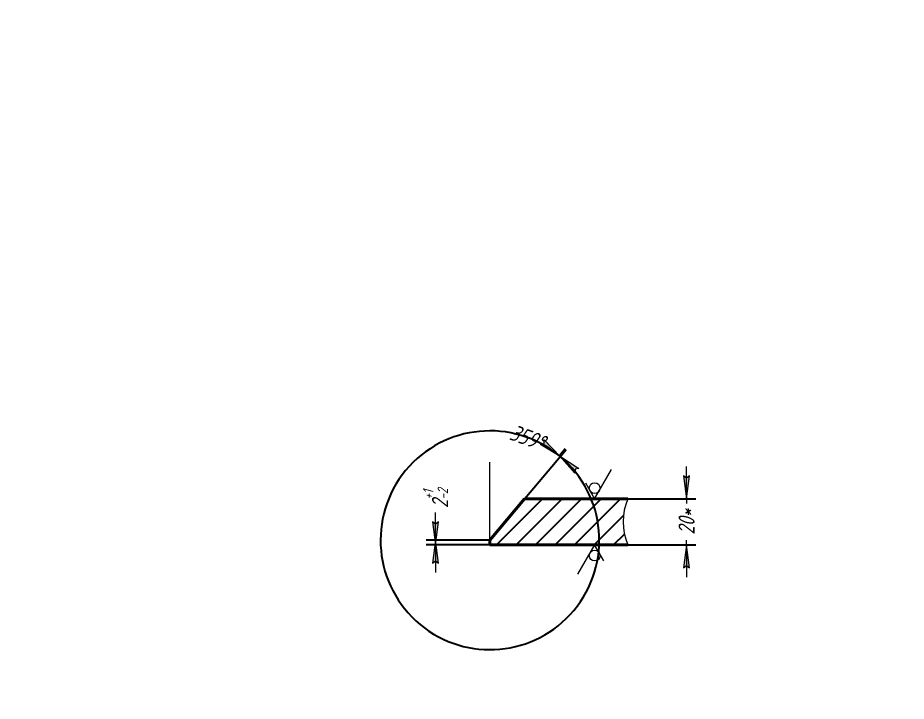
# Model space of a CAD drawing. Header units: millimetres. Extents: x 0 to 420, y 0 to 297.
# Drawn here: x 226.9 to 420, y 148.5 to 297 of the extents above; entities that cross this region are included whole.
import ezdxf

# ---------------------------------------------------------------- set-up
doc = ezdxf.new("R2010")
doc.units = ezdxf.units.MM
doc.linetypes.add('K5LT_BASIC', pattern=[0])
doc.linetypes.add('K5LT_THIN', pattern=[0])
doc.layers.add('Системный слой', color=7, linetype='Continuous')
doc.styles.add('KDIMTEXTSTYLE', font='GOST_AU.SHX', dxfattribs={"width": 0.96, "oblique": 15, "height": 5})
doc.dimstyles.new('KDIMSTYLE (0.50)', dxfattribs={"dimtxt": 5, "dimasz": 1, "dimexe": 2, "dimexo": 0.0625, "dimgap": 1, "dimtad": 1, "dimlfac": 2, "dimtxsty": 'KDIMTEXTSTYLE', "dimsah": 1, "dimcen": 0.09, "dimdle": 1, "dimadec": 0, "dimazin": 0, "dimtfac": 0.667, "dimtmove": 0, "dimatfit": 3, "dimfxl": 1, "dimtvp": 1, "dimtolj": 1, "dimtzin": 0, "dimarcsym": 0})

# ---------------------------------------------------------------- blocks, each defined once
blk = doc.blocks.new('KDIMARROW_01')
at = {"layer": 'Системный слой'}
blk.add_hatch(color=0, dxfattribs=at).paths.add_polyline_path([(-5, -0.6582624912261956), (0, 0), (-5, 0.658262491226197), (-4.5, 5.51091059616309e-16)])
at = {"layer": 'Системный слой', "color": 0, "linetype": 'K5LT_THIN', "lineweight": 18}
for p, q in [((-4.5, 5.51091059616309e-16), (-5, 0.658262491226197)), ((-5, 0.658262491226197), (0, 0)), ((0, 0), (-5, -0.6582624912261956)), ((-5, -0.6582624912261956), (-4.5, 5.51091059616309e-16)), ((0, 0), (-1, 0))]:
    blk.add_line(p, q, dxfattribs=at)
blk = doc.blocks.new('KDIMARROW_02')
at = {"layer": 'Системный слой'}
blk.add_hatch(color=0, dxfattribs=at).paths.add_polyline_path([(4.5, -5.51091059616309e-16), (5, 0.6582624912261956), (0, 0), (5, -0.658262491226197)])
at = {"layer": 'Системный слой', "color": 0, "linetype": 'K5LT_THIN', "lineweight": 18}
for p, q in [((0, 0), (-1, 0)), ((5, 0.6582624912261956), (0, 0)), ((0, 0), (5, -0.658262491226197)), ((0, 0), (7, -8.572527594031472e-16)), ((4.5, -5.51091059616309e-16), (5, 0.6582624912261956)), ((5, -0.658262491226197), (4.5, -5.51091059616309e-16))]:
    blk.add_line(p, q, dxfattribs=at)
blk = doc.blocks.new('U9')
at = {"layer": 'Системный слой', "color": 7, "linetype": 'K5LT_THIN', "lineweight": 18}
for p, q in [((352.2959714239274, 192.476660577812), (355.9920217864274, 198.878410577812)), ((350.2752464239273, 195.976660577812), (352.2959714239274, 192.476660577812))]:
    blk.add_line(p, q, dxfattribs=at)
blk.add_arc((352.2959714239274, 194.8099939111454), 1.166666666666667, 0, 359.999994270422, dxfattribs=at)
blk = doc.blocks.new('U10')
at = {"layer": 'Системный слой', "color": 7, "linetype": 'K5LT_THIN', "lineweight": 18}
for p, q in [((352.2959714239274, 182.4766605778266), (348.5999210614274, 176.0749105778266)), ((354.3166964239273, 178.9766605778266), (352.2959714239274, 182.4766605778266))]:
    blk.add_line(p, q, dxfattribs=at)
blk.add_arc((352.2959714239274, 180.1433272444932), 1.166666666666667, 0, 359.999994270422, dxfattribs=at)

msp = doc.modelspace()

# ---------------------------------------------------------------- hatches: boundary and pattern name
at = {"layer": 'Системный слой'}
h = msp.add_hatch(dxfattribs=at)
h.set_pattern_fill('', angle=45, style=0, pattern_type=0)
h.set_pattern_definition([(45, (0, 0), (-2.121320343559643, 2.121320343559643), [])])
h.paths.add_polyline_path([(358.4956536473773, 186.8979287870209), (358.6974399131136, 189.7579512740886), (359.5386866832611, 192.476660577812), (337.0905833638566, 192.476660577812), (329.5386866832611, 183.476660577812), (329.5386866832611, 182.4766605778266), (359.5386866832611, 182.4766605778266), (359.0430453027232, 183.8410007298219)])

# ---------------------------------------------------------------- linework, layer by layer
at = {"layer": 'Системный слой', "color": 7, "linetype": 'K5LT_THIN', "lineweight": 18}
msp.add_line((329.5386866832611, 183.476660577812), (329.5386866832611, 200.476660577812), dxfattribs=at)
at = {"layer": 'Системный слой', "color": 150, "linetype": 'K5LT_BASIC', "lineweight": 40, "true_color": 0x0080ff}
for p, q in [((329.5386866832611, 183.476660577812), (337.0905833638566, 192.476660577812)), ((359.5386866832611, 192.476660577812), (337.0905833638566, 192.476660577812)), ((329.5386866832611, 183.476660577812), (329.5386866832611, 182.4766605778266)), ((329.5386866832611, 182.4766605778266), (359.5386866832611, 182.4766605778266))]:
    msp.add_line(p, q, dxfattribs=at)
at = {"layer": 'Системный слой', "color": 7, "linetype": 'K5LT_THIN', "lineweight": 18}
msp.add_open_spline([(359.5386866832611, 192.476660577812), (358.127665526158, 189.1719339598545), (358.127665526158, 185.838600626526), (359.5386866832611, 182.4766605778266)], degree=3, dxfattribs=at)

# ---------------------------------------------------------------- block references
at = {"layer": 'Системный слой'}
for name in ['U9', 'U10']:
    msp.add_blockref(name, (0, 0), dxfattribs=at)

# ---------------------------------------------------------------- dimensions: what is measured, and where the dimension line sits
at = {"layer": 'Системный слой', "color": 7}
msp.add_angular_dim_2l(base=(329.5386866832611, 200.476660577812), line1=((329.5386866832611, 183.476660577812), (337.0905833638566, 192.476660577812)), line2=((329.5386866832611, 183.476660577812), (344.6318631261059, 201.8337228648767)), location=(337.6668708446473, 205.8086630223894), dimstyle='KDIMSTYLE (0.50)', override={"dimpost": '\\H3.5;\\W0.965;\\Q15;<>\\H0.65x;\\S^;\\H1.5x;', "dimblk1": 'KDIMARROW_01', "dimblk2": 'KDIMARROW_01', "dimclrt": 7, "dimtolj": 1}, dxfattribs=at).render()
for base, p1, p2, location, override in [((372.2701020002544, 192.476660577812), (359.5386866832611, 182.4766605778266), (359.5386866832611, 192.476660577812), (372.2701020002544, 187.4766605778193), {"dimexo": 0, "dimpost": '\\H3.5;\\W0.965;\\Q15;<>\\H3.5;\\W0.965;\\Q15;\\Q15;*', "dimblk1": 'KDIMARROW_02', "dimblk2": 'KDIMARROW_02', "dimse1": 0, "dimse2": 0, "dimclrt": 7, "dimtolj": 1}), ((317.7161163147491, 183.476660577812), (329.5386866832611, 182.4766605778266), (329.5386866832611, 183.476660577812), (317.7161163147491, 192.5961471480975), {"dimexo": 0, "dimpost": '\\H3.5;\\W0.965;\\Q15;<>\\H0.65x;\\S+1^-2;\\H1.5x;', "dimblk1": 'KDIMARROW_02', "dimblk2": 'KDIMARROW_02', "dimse1": 0, "dimse2": 0, "dimclrt": 7, "dimtolj": 1})]:
    msp.add_linear_dim(base=base, p1=p1, p2=p2, angle=90, location=location, dimstyle='KDIMSTYLE (0.50)', override=override, dxfattribs=at).render()

doc.saveas('drawing.dxf')
